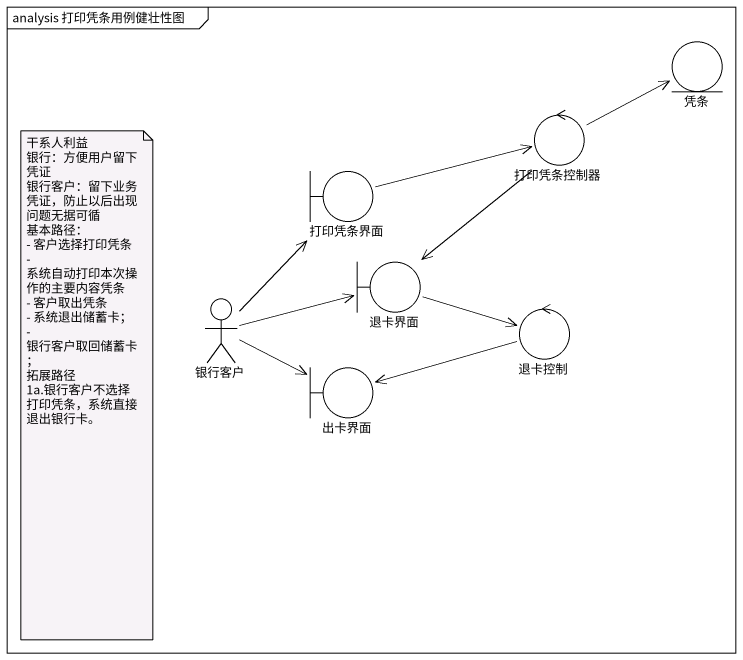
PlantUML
@startuml
mainframe analysis 打印凭条用例健壮性图
entity 凭条
control 打印凭条控制器
boundary 打印凭条界面
boundary 退卡界面
actor 银行客户
control 退卡控制
boundary 出卡界面
打印凭条控制器 -right-> 凭条
打印凭条控制器 --> 退卡界面
打印凭条界面 -right-> 打印凭条控制器
退卡界面 -right-> 退卡控制
银行客户 -up-> 打印凭条界面
银行客户 -right-> 退卡界面
银行客户 -right-> 出卡界面
退卡控制 -left-> 出卡界面
note as N1
  干系人利益
  银行：方便用户留下凭证
  银行客户：留下业务凭证，防止以后出现问题无据可循
  基本路径：
  - 客户选择打印凭条
  - 系统自动打印本次操作的主要内容凭条
  - 客户取出凭条
  - 系统退出储蓄卡；
  - 银行客户取回储蓄卡；
  拓展路径
  1a.银行客户不选择打印凭条，系统直接退出银行卡。
end note
@enduml
